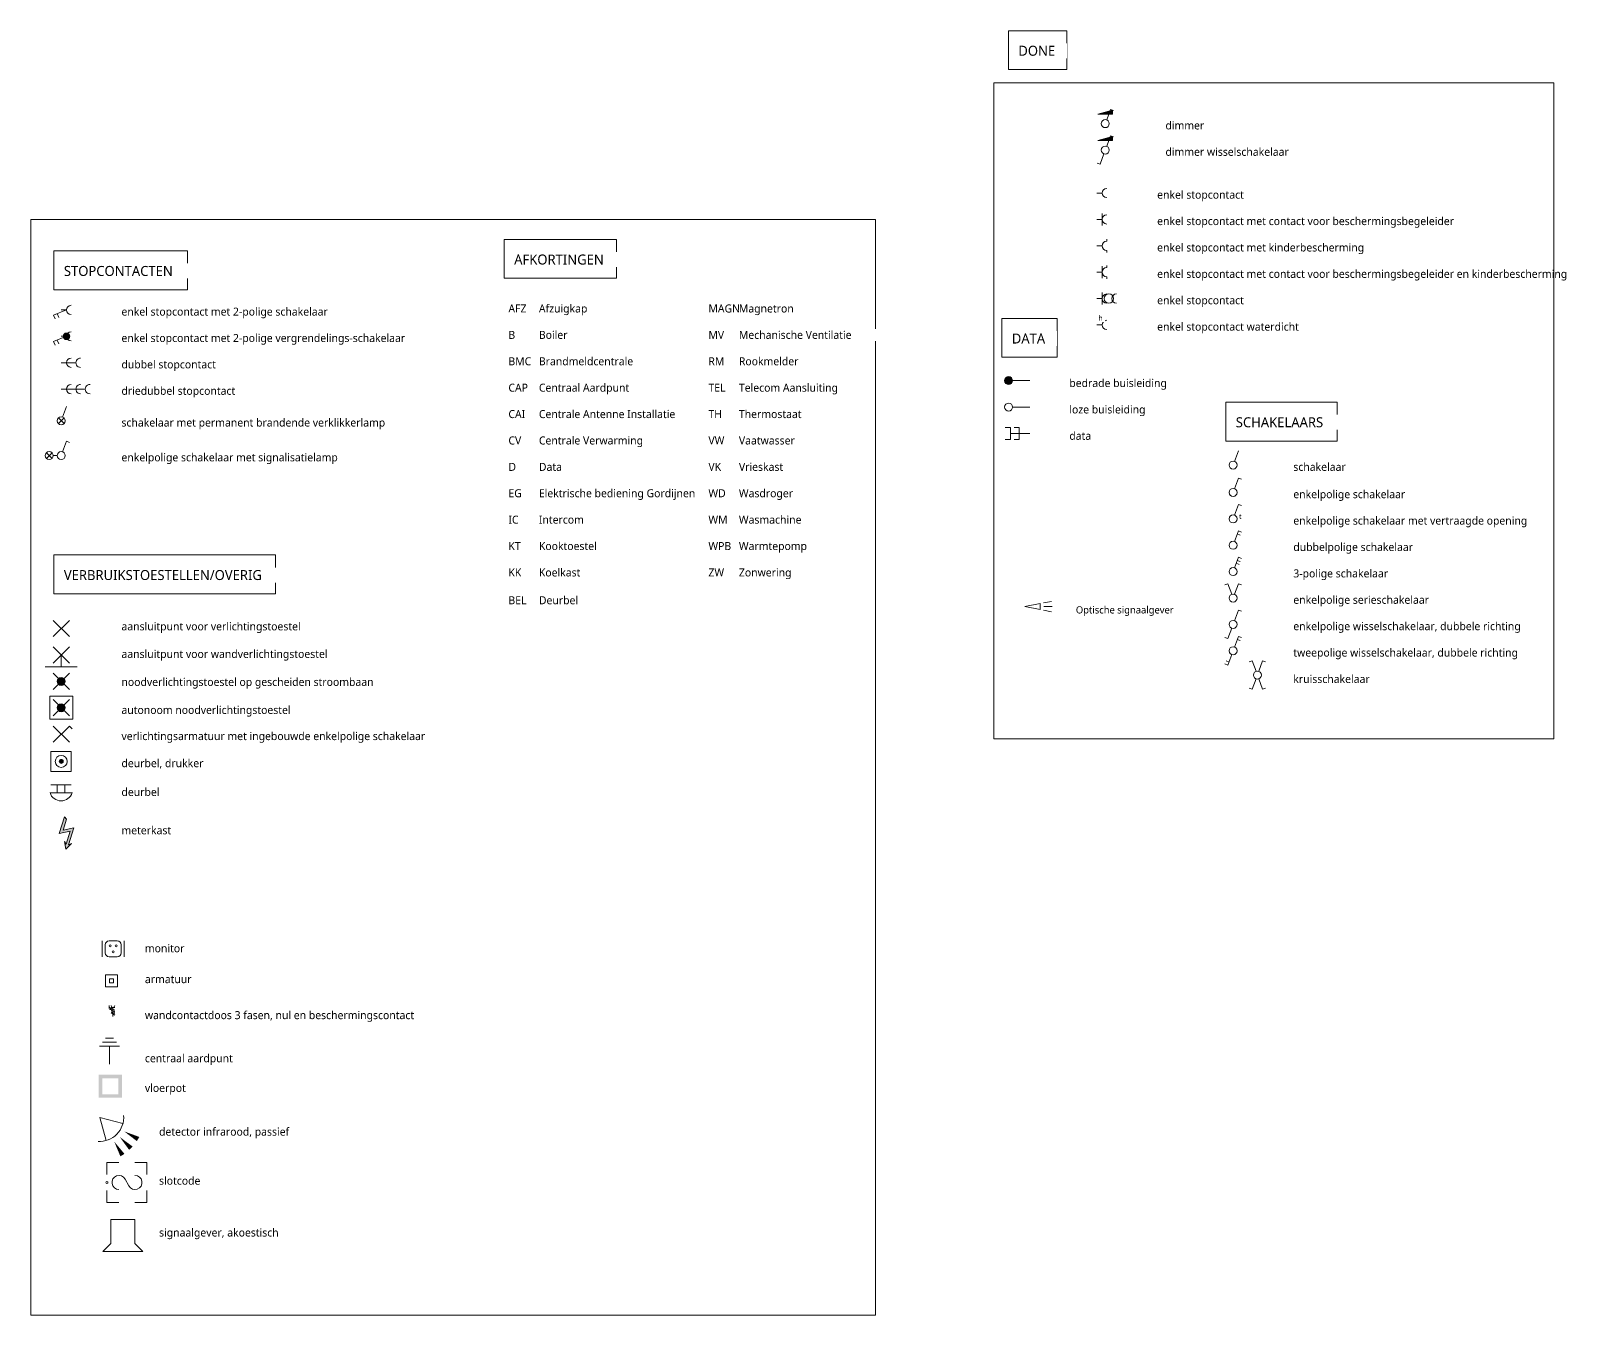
# Model space of a CAD drawing. Header units: millimetres. Extents: x -676 to 45632, y 1192 to 31170.
# Drawn here: x 26438 to 45632, y 15109 to 31170 of the extents above; entities that cross this region are included whole.
import ezdxf

# ---------------------------------------------------------------- set-up
doc = ezdxf.new("R2010")
doc.units = ezdxf.units.MM
for name, color, linetype, lineweight in [('A--L$8--_Hulplijnen', 1, 'Continuous', 13), ('A--LD003_Detailpen002', 2, 'Continuous', 18), ('A--M$1--_Algemeen', 1, 'Continuous', 18), ('A--T$1--_Algemeen', 2, 'Continuous', 13)]:
    doc.layers.add(name, color=color, linetype=linetype, lineweight=lineweight)
doc.styles.add('Segoe UI', font='segoeui.ttf', dxfattribs={"height": 100})
doc.styles.add('Segoe UI_1', font='segoeui.ttf', dxfattribs={"height": 65})
doc.styles.add('Segoe UI_2', font='segoeui.ttf', dxfattribs={"height": 125})
doc.styles.add('Segoe UI_3', font='segoeui.ttf', dxfattribs={"height": 90})

# ---------------------------------------------------------------- blocks, each defined once
blk = doc.blocks.new('NLRS_63_GA_stopcontact_symb - 1 stopcontact-525581-M_63_01_elektrarenvooi')
at = {"layer": 'A--M$1--_Algemeen'}
blk.add_line((-294, 13714), (-227, 13714), dxfattribs=at)
blk.add_arc((-169, 13714), 58.1, 92.3251, 267.6749, dxfattribs=at)
blk = doc.blocks.new('NLRS_63_GA_stopcontact_symb - 1 stopcontact beschermingsbegeleider-525586-M_63_01_elektrarenvooi')
at = {"layer": 'A--M$1--_Algemeen'}
for p, q in [((-227, 13309), (-227, 13459)), ((-294, 13384), (-227, 13384))]:
    blk.add_line(p, q, dxfattribs=at)
blk.add_arc((-169, 13384), 58.1, 92.3251, 267.6749, dxfattribs=at)
blk = doc.blocks.new('NLRS_63_GA_stopcontact_symb - 1 stopcontact kinderbescherming-525585-M_63_01_elektrarenvooi')
at = {"layer": 'A--M$1--_Algemeen'}
for p, q in [((-294, 13054), (-227, 13054)), ((-171, 13112), (-171, 13137)), ((-171, 12996), (-171, 12971))]:
    blk.add_line(p, q, dxfattribs=at)
blk.add_arc((-169, 13054), 58.1, 92.3251, 267.6749, dxfattribs=at)
blk = doc.blocks.new('NLRS_63_GA_stopcontact_symb - 1 stopcontact met kinderbesc met beschermbev_-525587-M_63_01_elektrarenvooi')
at = {"layer": 'A--M$1--_Algemeen'}
for p, q in [((-294, 12724), (-227, 12724)), ((-227, 12649), (-227, 12799)), ((-171, 12782), (-171, 12807)), ((-171, 12666), (-171, 12641))]:
    blk.add_line(p, q, dxfattribs=at)
blk.add_arc((-169, 12724), 58.1, 92.3251, 267.6749, dxfattribs=at)
blk = doc.blocks.new('NLRS_63_GA_stopcontact_symb - 1 stopcontact met beschermingstransformator-525589-M_63_01_elektrarenvooi')
at = {"layer": 'A--M$1--_Algemeen'}
for p, q in [((-294, 12394), (-227, 12394)), ((-294, 12394), (-227, 12394)), ((-227, 12319), (-227, 12469))]:
    blk.add_line(p, q, dxfattribs=at)
blk.add_circle((-144, 12394), 58.1, dxfattribs=at)
for centre, start, end in [((-169, 12394), 92.3251, 267.6749), ((-49, 12394), 91.4869, 268.5131)]:
    blk.add_arc(centre, 58.1, start, end, dxfattribs=at)
blk = doc.blocks.new('NLRS_63_GA_stopcontact_symb - 1 stopcontact waterdicht-525584-M_63_01_elektrarenvooi')
at = {"layer": 'A--M$1--_Algemeen'}
blk.add_line((-294, 12064), (-227, 12064), dxfattribs=at)
blk.add_arc((-169, 12064), 58.1, 92.3251, 267.6749, dxfattribs=at)
at = {"layer": 'A--M$1--_Algemeen', "lineweight": 13, "insert": (-275, 12184), "char_height": 65, "width": 64.13, "attachment_point": 1, "style": 'Segoe UI_1', "bg_fill": 3, "box_fill_scale": 1.25, "bg_fill_color": 9, "bg_fill_true_color": 13158600, "bg_fill_transparency": 0}
blk.add_mtext('h', dxfattribs=at)
blk = doc.blocks.new('NLRS_63_GA_stopcontact_symb - 1 stopcontact met 2 polige schakelaar-525588-M_63_01_elektrarenvooi')
at = {"layer": 'A--M$1--_Algemeen'}
for p, q in [((-227, 11734), (-390, 11669)), ((-294, 11734), (-227, 11734)), ((-390, 11669), (-371, 11622)), ((-343, 11688), (-325, 11641))]:
    blk.add_line(p, q, dxfattribs=at)
blk.add_arc((-169, 11734), 58.1, 92.3251, 267.6749, dxfattribs=at)
blk = doc.blocks.new('NLRS_63_GA_stopcontact_symb - 1 stopcontact met 2-polige vergrendelingsschakelaar-525590-M_63_01_elektrarenvooi')
at = {"layer": 'A--M$1--_Algemeen', "lineweight": 5}
h = blk.add_hatch(color=256, dxfattribs=at)
edge = h.paths.add_edge_path()
edge.add_arc((-227, 11404), 41.1, 0, 180)
edge.add_arc((-227, 11404), 41.1, 180, 360)
at = {"layer": 'A--M$1--_Algemeen'}
for p, q in [((-227, 11404), (-390, 11339)), ((-390, 11339), (-371, 11292)), ((-343, 11358), (-325, 11311)), ((-294, 11404), (-227, 11404))]:
    blk.add_line(p, q, dxfattribs=at)
for centre, radius, start, end in [((-227, 11404), 41.1, 360, 180), ((-227, 11404), 41.1, 180, 360), ((-169, 11404), 58.1, 92.3251, 267.6749)]:
    blk.add_arc(centre, radius, start, end, dxfattribs=at)
blk = doc.blocks.new('NLRS_63_GA_stopcontact_symb - 2 stopcontacten-525582-M_63_01_elektrarenvooi')
at = {"layer": 'A--M$1--_Algemeen'}
for p, q in [((-294, 11074), (-227, 11074)), ((-227, 11074), (-111, 11074))]:
    blk.add_line(p, q, dxfattribs=at)
for centre, start, end in [((-169, 11074), 92.3251, 267.6749), ((-52, 11074), 88.8955, 271.1045)]:
    blk.add_arc(centre, 58.1, start, end, dxfattribs=at)
blk = doc.blocks.new('NLRS_63_GA_stopcontact_symb - 3 stopcontacten-525583-M_63_01_elektrarenvooi')
at = {"layer": 'A--M$1--_Algemeen'}
for p, q in [((-294, 10744), (-227, 10744)), ((-227, 10744), (-111, 10744)), ((-111, 10744), (6, 10744))]:
    blk.add_line(p, q, dxfattribs=at)
for centre, start, end in [((-169, 10744), 92.3251, 267.6749), ((-52, 10744), 88.8955, 271.1045), ((64, 10744), 87.594, 272.406)]:
    blk.add_arc(centre, 58.1, start, end, dxfattribs=at)
blk = doc.blocks.new('NLRS_63_GA_schakelaar_symb - 1 schakelaar-525591-M_63_01_elektrarenvooi')
at = {"layer": 'A--M$1--_Algemeen'}
blk.add_line((-277, 9561), (-229, 9693), dxfattribs=at)
blk.add_circle((-294, 9514), 50, dxfattribs=at)
blk = doc.blocks.new('NLRS_63_GA_schakelaar_symb - 2 schakelaar met permanente verklikkerlamp-525593-M_63_01_elektrarenvooi')
at = {"layer": 'A--M$1--_Algemeen'}
for p, q in [((-329, 9220), (-258, 9149)), ((-258, 9220), (-329, 9149)), ((-277, 9231), (-229, 9363))]:
    blk.add_line(p, q, dxfattribs=at)
blk.add_circle((-294, 9184), 50, dxfattribs=at)
blk = doc.blocks.new('NLRS_63_GA_schakelaar_symb - 3 enkelpolige schakelaar-525595-M_63_01_elektrarenvooi')
at = {"layer": 'A--M$1--_Algemeen'}
for p, q in [((-277, 8901), (-229, 9033)), ((-229, 9033), (-191, 9019))]:
    blk.add_line(p, q, dxfattribs=at)
blk.add_circle((-294, 8854), 50, dxfattribs=at)
blk = doc.blocks.new('NLRS_63_GA_schakelaar_symb - 4 enkelpolige schakelaar met vertraagde_opening-525597-M_63_01_elektrarenvooi')
at = {"layer": 'A--M$1--_Algemeen'}
for p, q in [((-277, 8571), (-229, 8703)), ((-229, 8703), (-191, 8689))]:
    blk.add_line(p, q, dxfattribs=at)
blk.add_circle((-294, 8524), 50, dxfattribs=at)
at = {"layer": 'A--M$1--_Algemeen', "lineweight": 13, "insert": (-220, 8588), "char_height": 65, "width": 40.08, "attachment_point": 1, "style": 'Segoe UI_1', "bg_fill": 3, "box_fill_scale": 1.25, "bg_fill_color": 9, "bg_fill_true_color": 13158600, "bg_fill_transparency": 0}
blk.add_mtext('t', dxfattribs=at)
blk = doc.blocks.new('NLRS_63_GA_schakelaar_symb - 5 tweepolige schakelaar-525599-M_63_01_elektrarenvooi')
at = {"layer": 'A--M$1--_Algemeen'}
for p, q in [((-277, 8241), (-229, 8373)), ((-243, 8335), (-205, 8322)), ((-229, 8373), (-191, 8359))]:
    blk.add_line(p, q, dxfattribs=at)
blk.add_circle((-294, 8194), 50, dxfattribs=at)
blk = doc.blocks.new('NLRS_63_GA_schakelaar_symb - 6 driepolige schakelaar-525601-M_63_01_elektrarenvooi')
at = {"layer": 'A--M$1--_Algemeen'}
for p, q in [((-277, 7911), (-229, 8043)), ((-256, 7968), (-219, 7954)), ((-243, 8005), (-205, 7992)), ((-229, 8043), (-191, 8029))]:
    blk.add_line(p, q, dxfattribs=at)
blk.add_circle((-294, 7864), 50, dxfattribs=at)
blk = doc.blocks.new('NLRS_63_GA_schakelaar_symb - 7 enkelpolige serieschakelaar-525614-M_63_01_elektrarenvooi')
at = {"layer": 'A--M$1--_Algemeen'}
for p, q in [((-359, 7713), (-396, 7699)), ((-311, 7581), (-359, 7713)), ((-277, 7581), (-229, 7713)), ((-229, 7713), (-191, 7699))]:
    blk.add_line(p, q, dxfattribs=at)
blk.add_circle((-294, 7534), 50, dxfattribs=at)
blk = doc.blocks.new('NLRS_63_GA_schakelaar_symb - 8 enkelpolige wisselschakelaar dubbele richting-525603-M_63_01_elektrarenvooi')
at = {"layer": 'A--M$1--_Algemeen'}
for p, q in [((-277, 7251), (-229, 7383)), ((-229, 7383), (-191, 7369)), ((-311, 7157), (-359, 7026)), ((-359, 7026), (-396, 7040))]:
    blk.add_line(p, q, dxfattribs=at)
blk.add_circle((-294, 7204), 50, dxfattribs=at)
blk = doc.blocks.new('NLRS_63_GA_schakelaar_symb - 9 tweepolige wisselschakelaar_ dubbele richting-525605-M_63_01_elektrarenvooi')
at = {"layer": 'A--M$1--_Algemeen'}
for p, q in [((-277, 6921), (-229, 7053)), ((-243, 7015), (-205, 7002)), ((-229, 7053), (-191, 7039)), ((-345, 6733), (-383, 6747)), ((-311, 6827), (-359, 6696)), ((-359, 6696), (-396, 6710))]:
    blk.add_line(p, q, dxfattribs=at)
blk.add_circle((-294, 6874), 50, dxfattribs=at)
blk = doc.blocks.new('NLRS_63_GA_schakelaar_symb - 10 kruisschakelaar-525607-M_63_01_elektrarenvooi')
at = {"layer": 'A--M$1--_Algemeen'}
for p, q in [((-56, 6750), (-94, 6736)), ((-8, 6618), (-56, 6750)), ((26, 6618), (74, 6750)), ((74, 6750), (111, 6736)), ((-56, 6393), (-94, 6407)), ((-8, 6525), (-56, 6393)), ((26, 6525), (74, 6393)), ((74, 6393), (111, 6407))]:
    blk.add_line(p, q, dxfattribs=at)
blk.add_circle((9, 6571), 50, dxfattribs=at)
blk = doc.blocks.new('NLRS_63_GA_schakelaar_symb - 11 enkelpolige schakelaar met signalisatielamp-525609-M_63_01_elektrarenvooi')
at = {"layer": 'A--M$1--_Algemeen'}
for p, q in [((-277, 6261), (-229, 6393)), ((-229, 6393), (-191, 6379)), ((-479, 6250), (-408, 6179)), ((-408, 6250), (-479, 6179)), ((-344, 6214), (-394, 6214))]:
    blk.add_line(p, q, dxfattribs=at)
for centre in [(-444, 6214), (-294, 6214)]:
    blk.add_circle(centre, 50, dxfattribs=at)
blk = doc.blocks.new('NLRS_63_GA_schakelaar_symb - 12 dimmer-525611-M_63_01_elektrarenvooi')
at = {"layer": 'A--M$1--_Algemeen', "lineweight": 5}
blk.add_hatch(color=256, dxfattribs=at).paths.add_polyline_path([(-204, 6002), (-389, 6002), (-204, 6052)])
at = {"layer": 'A--M$1--_Algemeen'}
for p, q in [((-204, 6052), (-389, 6002)), ((-389, 6002), (-204, 6002)), ((-277, 5931), (-229, 6063)), ((-229, 6063), (-191, 6049)), ((-204, 6002), (-204, 6052))]:
    blk.add_line(p, q, dxfattribs=at)
blk.add_circle((-294, 5884), 50, dxfattribs=at)
blk = doc.blocks.new('NLRS_63_GA_lichtpunt_symbool1 - 1 verlichtingstoestel 2-525616-M_63_01_elektrarenvooi')
at = {"layer": 'A--M$1--_Algemeen'}
for p, q in [((-192, 4118), (-396, 4321)), ((-396, 4118), (-192, 4321))]:
    blk.add_line(p, q, dxfattribs=at)
blk = doc.blocks.new('NLRS_63_GA_lichtpunt_symbool1 - 2 wandverlichtingstoestel 2-525617-M_63_01_elektrarenvooi')
at = {"layer": 'A--M$1--_Algemeen'}
for p, q in [((-192, 3788), (-396, 3991)), ((-396, 3788), (-192, 3991)), ((-294, 3740), (-294, 3889)), ((-494, 3740), (-94, 3740))]:
    blk.add_line(p, q, dxfattribs=at)
blk = doc.blocks.new('NLRS_63_GA_lichtpunt_symbool1 - 3 noodverlichting 2-525618-M_63_01_elektrarenvooi')
at = {"layer": 'A--M$1--_Algemeen', "lineweight": 5}
h = blk.add_hatch(color=256, dxfattribs=at)
edge = h.paths.add_edge_path()
edge.add_arc((-294, 3559), 50, 360, 540)
edge.add_arc((-294, 3559), 50, 180, 360)
at = {"layer": 'A--M$1--_Algemeen'}
for p, q in [((-192, 3458), (-396, 3661)), ((-396, 3458), (-192, 3661))]:
    blk.add_line(p, q, dxfattribs=at)
for start, end in [(360, 180), (180, 360)]:
    blk.add_arc((-294, 3559), 50, start, end, dxfattribs=at)
blk = doc.blocks.new('NLRS_63_GA_lichtpunt_symbool1 - 4 noodverlichting autonoom 2-525619-M_63_01_elektrarenvooi')
at = {"layer": 'A--M$1--_Algemeen', "lineweight": 5}
h = blk.add_hatch(color=256, dxfattribs=at)
edge = h.paths.add_edge_path()
edge.add_arc((-294, 3229), 50, 360, 540)
edge.add_arc((-294, 3229), 50, 180, 360)
at = {"layer": 'A--M$1--_Algemeen'}
for p, q in [((-438, 3373), (-150, 3373)), ((-438, 3085), (-438, 3373)), ((-192, 3128), (-396, 3331)), ((-396, 3128), (-192, 3331)), ((-150, 3373), (-150, 3085)), ((-150, 3085), (-438, 3085))]:
    blk.add_line(p, q, dxfattribs=at)
for start, end in [(360, 180), (180, 360)]:
    blk.add_arc((-294, 3229), 50, start, end, dxfattribs=at)
blk = doc.blocks.new('NLRS_63_GA_lichtpunt_symbool1 - 5 verlichtingstoestel met enkelpol_ schak_ 2-525620-M_63_01_elektrarenvooi')
at = {"layer": 'A--M$1--_Algemeen'}
for p, q in [((-192, 2798), (-396, 3001)), ((-396, 2798), (-192, 3001)), ((-157, 2966), (-192, 3001))]:
    blk.add_line(p, q, dxfattribs=at)
blk = doc.blocks.new('NLRS_63_GA_aansluitpunt - 1 bedrade buisleiding-525623-M_63_01_elektrarenvooi')
at = {"layer": 'A--M$1--_Algemeen', "lineweight": 13}
h = blk.add_hatch(color=256, dxfattribs=at)
edge = h.paths.add_edge_path()
edge.add_arc((5299, 11751), 50, 90, 270)
edge.add_arc((5299, 11751), 50, 270, 450)
at = {"layer": 'A--M$1--_Algemeen'}
blk.add_line((5564, 11751), (5349, 11751), dxfattribs=at)
for start, end in [(90, 270), (270, 90)]:
    blk.add_arc((5299, 11751), 50, start, end, dxfattribs=at)
blk = doc.blocks.new('NLRS_63_GA_aansluitpunt - 2 loze buisleiding-525624-M_63_01_elektrarenvooi')
at = {"layer": 'A--M$1--_Algemeen'}
blk.add_line((5564, 11421), (5349, 11421), dxfattribs=at)
for start, end in [(90, 270), (270, 90)]:
    blk.add_arc((5299, 11421), 50, start, end, dxfattribs=at)
blk = doc.blocks.new('NLRS_63_GA_aansluitpunt - 3 data 2-voudig-525671-M_63_01_elektrarenvooi')
at = {"layer": 'A--M$1--_Algemeen'}
for p, q in [((5323, 11166), (5258, 11166)), ((5323, 11016), (5323, 11166)), ((5432, 11166), (5367, 11166)), ((5432, 11016), (5432, 11166)), ((5258, 11016), (5323, 11016)), ((5564, 11091), (5323, 11091)), ((5564, 11091), (5349, 11091)), ((5367, 11016), (5432, 11016))]:
    blk.add_line(p, q, dxfattribs=at)
blk = doc.blocks.new('NLRS_63_GA_schakelaar_symb - 13 dimmer wisselschakelaar-525621-M_63_01_elektrarenvooi')
at = {"layer": 'A--M$1--_Algemeen', "lineweight": 5}
blk.add_hatch(color=256, dxfattribs=at).paths.add_polyline_path([(-204, 5672), (-389, 5672), (-204, 5722)])
at = {"layer": 'A--M$1--_Algemeen'}
for p, q in [((-204, 5722), (-389, 5672)), ((-389, 5672), (-204, 5672)), ((-277, 5601), (-229, 5733)), ((-229, 5733), (-191, 5719)), ((-204, 5672), (-204, 5722)), ((-359, 5376), (-396, 5390)), ((-311, 5507), (-359, 5376))]:
    blk.add_line(p, q, dxfattribs=at)
blk.add_circle((-294, 5554), 50, dxfattribs=at)
blk = doc.blocks.new('NLRS_63_GA_bel - drukker-525680-M_63_01_elektrarenvooi')
at = {"layer": 'A--M$1--_Algemeen', "lineweight": 13}
h = blk.add_hatch(color=256, dxfattribs=at)
edge = h.paths.add_edge_path()
edge.add_arc((-294, 2559), 25, 0, 180)
edge.add_arc((-294, 2559), 25, 180, 360)
at = {"layer": 'A--M$1--_Algemeen'}
for p, q in [((-423, 2684), (-169, 2684)), ((-423, 2434), (-423, 2684)), ((-169, 2684), (-169, 2434)), ((-169, 2434), (-423, 2434))]:
    blk.add_line(p, q, dxfattribs=at)
blk.add_circle((-294, 2559), 75, dxfattribs=at)
for start, end in [(360, 180), (180, 360)]:
    blk.add_arc((-294, 2559), 25, start, end, dxfattribs=at)
blk = doc.blocks.new('NLRS_63_GA_bel - schel-525682-M_63_01_elektrarenvooi')
at = {"layer": 'A--M$1--_Algemeen'}
for p, q in [((-158, 2167), (-433, 2167)), ((-423, 2264), (-296, 2264)), ((-344, 2167), (-344, 2264)), ((-169, 2264), (-296, 2264)), ((-248, 2167), (-248, 2264))]:
    blk.add_line(p, q, dxfattribs=at)
blk.add_arc((-296, 2209), 144, 196.7095, 343.2905, dxfattribs=at)
blk = doc.blocks.new('NLRS_63_GA_meterkast - Type 1-525684-M_63_01_elektrarenvooi')
at = {"layer": 'A--M$1--_Algemeen', "lineweight": 13}
blk.add_hatch(color=256, dxfattribs=at).paths.add_polyline_path([(-252, 1559), (-231, 1524), (-182, 1687), (-318, 1658), (-254, 1867), (-228, 1836), (-270, 1699), (-138, 1727), (-203, 1515), (-166, 1533), (-235, 1462)])
at = {"layer": 'A--M$1--_Algemeen'}
for p, q in [((-254, 1867), (-318, 1658)), ((-270, 1699), (-228, 1836)), ((-228, 1836), (-254, 1867)), ((-318, 1658), (-182, 1687)), ((-138, 1727), (-270, 1699)), ((-252, 1559), (-235, 1462)), ((-231, 1524), (-252, 1559)), ((-182, 1687), (-231, 1524)), ((-203, 1515), (-138, 1727)), ((-235, 1462), (-166, 1533)), ((-166, 1533), (-203, 1515))]:
    blk.add_line(p, q, dxfattribs=at)
blk = doc.blocks.new('NLRS_63_EF_bewegingsdetector_symbool - Type 1-525705-M_63_01_elektrarenvooi')
at = {"layer": 'A--M$1--_Algemeen'}
for p, q in [((38864, 23970), (39054, 24007)), ((39054, 23933), (39054, 24007)), ((39099, 24015), (39199, 24035)), ((38864, 23970), (39054, 23933)), ((39099, 23924), (39199, 23905)), ((39103, 23970), (39205, 23970))]:
    blk.add_line(p, q, dxfattribs=at)

msp = doc.modelspace()

# ---------------------------------------------------------------- hatches: boundary and pattern name
at = {"layer": 'A--LD003_Detailpen002'}
h = msp.add_hatch(color=7, dxfattribs=at)
h.paths.add_polyline_path([(27577, 17829), (27577, 18119), (27287, 18119), (27287, 17829)])
h.paths.add_polyline_path([(27532, 17874), (27332, 17874), (27332, 18074), (27532, 18074)])
for points in [[(27559, 17097), (27610, 17127), (27482, 17280), (27551, 17115)], [(27668, 17178), (27712, 17219), (27551, 17338), (27607, 17261)], [(27765, 17287), (27795, 17339), (27607, 17408)]]:
    msp.add_hatch(color=7, dxfattribs=at).paths.add_polyline_path(points)

# ---------------------------------------------------------------- linework, layer by layer
at = {"layer": 'A--L$8--_Hulplijnen', "lineweight": 18}
for p, q in [((38477, 30518), (45477, 30518)), ((38477, 22318), (38477, 30518)), ((45477, 30518), (45477, 22318)), ((26438, 28809), (36998, 28809)), ((26438, 15109), (26438, 28809)), ((36998, 28809), (36998, 15109)), ((45477, 22318), (38477, 22318)), ((27332, 19791), (27332, 19591)), ((27419, 19791), (27519, 19791)), ((27607, 19591), (27607, 19791)), ((27369, 19641), (27369, 19741)), ((27519, 19591), (27419, 19591)), ((27569, 19741), (27569, 19641)), ((27371, 19364), (27521, 19364)), ((27371, 19214), (27371, 19364)), ((27521, 19214), (27371, 19214)), ((27421, 19314), (27471, 19314)), ((27421, 19264), (27421, 19314)), ((27471, 19264), (27421, 19264)), ((27471, 19314), (27471, 19264)), ((27521, 19364), (27521, 19214)), ((27420, 18981), (27420, 18943)), ((27420, 18962), (27488, 18923)), ((27443, 18959), (27488, 18959)), ((27488, 18908), (27443, 18934)), ((27488, 18893), (27443, 18919)), ((27488, 18878), (27443, 18904)), ((27488, 18863), (27443, 18889)), ((27465, 18846), (27465, 18959)), ((27546, 18476), (27296, 18476)), ((27509, 18526), (27334, 18526)), ((27471, 18576), (27371, 18576)), ((27421, 18476), (27421, 18251)), ((27381, 17294), (27300, 17583)), ((27300, 17583), (27591, 17508)), ((27541, 17020), (27391, 17020)), ((27391, 17020), (27391, 16870)), ((27891, 17020), (27741, 17020)), ((27891, 16870), (27891, 17020)), ((27664, 16727), (27617, 16812)), ((27391, 16670), (27391, 16520)), ((27391, 16520), (27541, 16520)), ((27741, 16520), (27891, 16520)), ((27891, 16520), (27891, 16670)), ((27441, 16008), (27441, 16308)), ((27441, 16308), (27741, 16308)), ((27741, 16308), (27741, 16008)), ((27341, 15908), (27441, 16008)), ((27741, 16008), (27841, 15908)), ((27841, 15908), (27341, 15908)), ((36998, 15109), (26438, 15109))]:
    msp.add_line(p, q, dxfattribs=at)
for centre, radius in [((27436, 18938), 7.5), ((27391, 16770), 12.5)]:
    msp.add_circle(centre, radius, dxfattribs=at)
for centre, radius, start, end in [((27419, 19741), 50, 90, 180), ((27519, 19741), 50, 0, 90), ((27419, 19641), 50, 180, 270), ((27432, 19728), 12.5, 90, 270), ((27432, 19728), 12.5, 270, 90), ((27470, 19653), 12.5, 90, 270), ((27470, 19653), 12.5, 270, 90), ((27507, 19728), 12.5, 90, 270), ((27507, 19728), 12.5, 270, 90), ((27519, 19641), 50, 270, 0), ((27436, 18938), 3.75, 0, 180), ((27436, 18938), 3.75, 180, 0), ((27465, 18981), 22.5, 180, 0), ((27300, 17583), 300, 266.0609, 5.0034), ((27541, 16770), 87.5, 28.955, 270), ((27741, 16770), 87.5, 208.955, 90)]:
    msp.add_arc(centre, radius, start, end, dxfattribs=at)
at = {"layer": 'A--T$1--_Algemeen', "color": 176, "flags": 128}
for points in [[(38658, 31170), (39388, 31170), (39388, 30685), (38658, 30685)], [(26727, 28417), (28399, 28417), (28399, 27932), (26727, 27932)], [(32356, 28560), (33761, 28560), (33761, 28075), (32356, 28075)], [(38576, 27573), (39270, 27573), (39270, 27088), (38576, 27088)], [(41376, 26525), (42767, 26525), (42767, 26040), (41376, 26040)], [(26727, 24616), (29497, 24616), (29497, 24131), (26727, 24131)]]:
    msp.add_lwpolyline(points, close=True, dxfattribs=at)

# ---------------------------------------------------------------- block references
at = {"layer": 'A--M$1--_Algemeen'}
for name, p in [('NLRS_63_GA_schakelaar_symb - 12 dimmer-525611-M_63_01_elektrarenvooi', (40164, 24124)), ('NLRS_63_GA_schakelaar_symb - 13 dimmer wisselschakelaar-525621-M_63_01_elektrarenvooi', (40164, 24124)), ('NLRS_63_GA_stopcontact_symb - 1 stopcontact-525581-M_63_01_elektrarenvooi', (40059, 15427)), ('NLRS_63_GA_stopcontact_symb - 1 stopcontact beschermingsbegeleider-525586-M_63_01_elektrarenvooi', (40059, 15427)), ('NLRS_63_GA_stopcontact_symb - 1 stopcontact kinderbescherming-525585-M_63_01_elektrarenvooi', (40059, 15427)), ('NLRS_63_GA_stopcontact_symb - 1 stopcontact met kinderbesc met beschermbev_-525587-M_63_01_elektrarenvooi', (40059, 15427)), ('NLRS_63_GA_stopcontact_symb - 1 stopcontact met beschermingstransformator-525589-M_63_01_elektrarenvooi', (40059, 15427)), ('NLRS_63_GA_stopcontact_symb - 1 stopcontact met 2 polige schakelaar-525588-M_63_01_elektrarenvooi', (27113, 15945)), ('NLRS_63_GA_stopcontact_symb - 1 stopcontact met 2-polige vergrendelingsschakelaar-525590-M_63_01_elektrarenvooi', (27113, 15945)), ('NLRS_63_GA_stopcontact_symb - 2 stopcontacten-525582-M_63_01_elektrarenvooi', (27113, 15945)), ('NLRS_63_GA_stopcontact_symb - 3 stopcontacten-525583-M_63_01_elektrarenvooi', (27113, 15945)), ('NLRS_63_GA_aansluitpunt - 1 bedrade buisleiding-525623-M_63_01_elektrarenvooi', (33362, 15044)), ('NLRS_63_GA_aansluitpunt - 2 loze buisleiding-525624-M_63_01_elektrarenvooi', (33362, 15044)), ('NLRS_63_GA_schakelaar_symb - 2 schakelaar met permanente verklikkerlamp-525593-M_63_01_elektrarenvooi', (27113, 17109)), ('NLRS_63_GA_aansluitpunt - 3 data 2-voudig-525671-M_63_01_elektrarenvooi', (33362, 15044)), ('NLRS_63_GA_schakelaar_symb - 11 enkelpolige schakelaar met signalisatielamp-525609-M_63_01_elektrarenvooi', (27113, 19644)), ('NLRS_63_GA_schakelaar_symb - 1 schakelaar-525591-M_63_01_elektrarenvooi', (41762, 16225)), ('NLRS_63_GA_schakelaar_symb - 3 enkelpolige schakelaar-525595-M_63_01_elektrarenvooi', (41762, 16543)), ('NLRS_63_GA_schakelaar_symb - 5 tweepolige schakelaar-525599-M_63_01_elektrarenvooi', (41762, 16543)), ('NLRS_63_GA_schakelaar_symb - 6 driepolige schakelaar-525601-M_63_01_elektrarenvooi', (41762, 16543)), ('NLRS_63_GA_schakelaar_symb - 7 enkelpolige serieschakelaar-525614-M_63_01_elektrarenvooi', (41762, 16543)), ('NLRS_63_EF_bewegingsdetector_symbool - Type 1-525705-M_63_01_elektrarenvooi', (0, 0)), ('NLRS_63_GA_schakelaar_symb - 8 enkelpolige wisselschakelaar dubbele richting-525603-M_63_01_elektrarenvooi', (41762, 16543)), ('NLRS_63_GA_lichtpunt_symbool1 - 1 verlichtingstoestel 2-525616-M_63_01_elektrarenvooi', (27113, 19476)), ('NLRS_63_GA_lichtpunt_symbool1 - 2 wandverlichtingstoestel 2-525617-M_63_01_elektrarenvooi', (27113, 19476)), ('NLRS_63_GA_schakelaar_symb - 9 tweepolige wisselschakelaar_ dubbele richting-525605-M_63_01_elektrarenvooi', (41762, 16543)), ('NLRS_63_GA_schakelaar_symb - 10 kruisschakelaar-525607-M_63_01_elektrarenvooi', (41762, 16543)), ('NLRS_63_GA_lichtpunt_symbool1 - 3 noodverlichting 2-525618-M_63_01_elektrarenvooi', (27113, 19476)), ('NLRS_63_GA_lichtpunt_symbool1 - 4 noodverlichting autonoom 2-525619-M_63_01_elektrarenvooi', (27113, 19476)), ('NLRS_63_GA_lichtpunt_symbool1 - 5 verlichtingstoestel met enkelpol_ schak_ 2-525620-M_63_01_elektrarenvooi', (27113, 19476)), ('NLRS_63_GA_bel - drukker-525680-M_63_01_elektrarenvooi', (27113, 19476)), ('NLRS_63_GA_bel - schel-525682-M_63_01_elektrarenvooi', (27113, 19476)), ('NLRS_63_GA_meterkast - Type 1-525684-M_63_01_elektrarenvooi', (27113, 19476))]:
    msp.add_blockref(name, p, dxfattribs=at)
at = {"layer": 'A--M$1--_Algemeen', "lineweight": 13}
for name, p in [('NLRS_63_GA_stopcontact_symb - 1 stopcontact waterdicht-525584-M_63_01_elektrarenvooi', (40059, 15427)), ('NLRS_63_GA_schakelaar_symb - 4 enkelpolige schakelaar met vertraagde_opening-525597-M_63_01_elektrarenvooi', (41762, 16543))]:
    msp.add_blockref(name, p, dxfattribs=at)

# ---------------------------------------------------------------- texts
at = {"layer": 'A--M$1--_Algemeen', "lineweight": 13, "char_height": 100, "attachment_point": 1, "style": 'Segoe UI', "bg_fill": 3, "box_fill_scale": 1.25, "bg_fill_color": 9, "bg_fill_true_color": 13158600, "bg_fill_transparency": 0}
for s, insert, width in [('AFZ', (32409, 27747), 296.62), ('MAGN', (34909, 27747), 517.09), ('B', (32409, 27417), 100.21), ('Boiler', (32790, 27417), 428.9), ('MV', (34909, 27417), 264.56), ('BMC', (32409, 27087), 364.77), ('RM', (34909, 27087), 260.55), ('CAP', (32409, 26757), 316.67), ('TEL', (34909, 26757), 260.55), ('CAI', (32409, 26427), 264.56), ('Thermostaat', (35290, 26427), 954.01), ('CV', (32409, 26097), 216.46), ('Centrale Verwarming', (32790, 26097), 1591.35), ('VW', (34909, 26097), 268.57), ('D', (32409, 25767), 120.25), ('Data', (32790, 25767), 356.75), ('VK', (34909, 25767), 208.44), ('Vrieskast', (35290, 25767), 673.42), ('EG', (32409, 25437), 208.44), ('WD', (34909, 25437), 280.59), ('IC', (32409, 25107), 152.32), ('Intercom', (32790, 25107), 677.43), ('WM', (34909, 25107), 316.67), ('KT', (32409, 24777), 192.4), ('Kooktoestel', (32790, 24777), 893.88), ('WPB', (34909, 24777), 356.75), ('KK', (32409, 24447), 200.42), ('Koelkast', (32790, 24447), 633.33), ('ZW', (34909, 24447), 260.55), ('BEL', (32409, 24099), 268.57)]:
    msp.add_mtext(s, dxfattribs=dict(at, insert=insert, width=width))
at = {"layer": 'A--T$1--_Algemeen', "color": 7, "attachment_point": 1}
for s, insert, char_height, width, style in [('dimmer', (40622, 30036), 100, 585.23, 'Segoe UI'), ('dimmer wisselschakelaar', (40622, 29706), 100, 1855.91, 'Segoe UI'), ('enkel stopcontact', (40518, 29170), 100, 1342.83, 'Segoe UI'), ('enkel stopcontact met contact voor beschermingsbegeleider', (40518, 28840), 100, 4577.64, 'Segoe UI'), ('enkel stopcontact met kinderbescherming', (40518, 28510), 100, 3174.68, 'Segoe UI'), ('enkel stopcontact met contact voor beschermingsbegeleider en kinderbescherming', (40518, 28180), 100, 6297.26, 'Segoe UI'), ('enkel stopcontact', (40518, 27850), 100, 1342.83, 'Segoe UI'), ('enkel stopcontact met 2-polige schakelaar', (27572, 27708), 100, 3198.73, 'Segoe UI'), ('enkel stopcontact waterdicht', (40518, 27520), 100, 2188.61, 'Segoe UI'), ('enkel stopcontact met 2-polige vergrendelings-schakelaar', (27572, 27378), 100, 4381.22, 'Segoe UI'), ('dubbel stopcontact', (27572, 27048), 100, 1471.1, 'Segoe UI'), ('driedubbel stopcontact', (27572, 26718), 100, 1759.7, 'Segoe UI'), ('bedrade buisleiding', (39420, 26815), 100, 1487.13, 'Segoe UI'), ('loze buisleiding', (39420, 26485), 100, 1166.46, 'Segoe UI'), ('schakelaar met permanent brandende verklikkerlamp', (27572, 26321), 100, 4008.44, 'Segoe UI'), ('data', (39420, 26155), 100, 336.71, 'Segoe UI'), ('enkelpolige schakelaar met signalisatielamp ', (27572, 25886), 100, 3343.04, 'Segoe UI'), ('schakelaar', (42220, 25767), 100, 785.65, 'Segoe UI'), ('enkelpolige schakelaar', (42220, 25425), 100, 1699.58, 'Segoe UI'), ('enkelpolige schakelaar met vertraagde opening', (42220, 25095), 100, 3579.53, 'Segoe UI'), ('dubbelpolige schakelaar', (42220, 24765), 100, 1827.85, 'Segoe UI'), ('3-polige schakelaar', (42220, 24435), 100, 1463.08, 'Segoe UI'), ('enkelpolige serieschakelaar', (42220, 24105), 100, 2048.31, 'Segoe UI'), ('Optische signaalgever', (39502, 23974), 90, 1567.3, 'Segoe UI_3'), ('aansluitpunt voor verlichtingstoestel', (27572, 23773), 100, 2741.77, 'Segoe UI'), ('enkelpolige wisselschakelaar, dubbele richting', (42220, 23775), 100, 3455.27, 'Segoe UI'), ('aansluitpunt voor wandverlichtingstoestel', (27572, 23428), 100, 3150.63, 'Segoe UI'), ('tweepolige wisselschakelaar, dubbele richting', (42220, 23445), 100, 3419.2, 'Segoe UI'), ('noodverlichtingstoestel op gescheiden stroombaan', (27572, 23078), 100, 3872.15, 'Segoe UI'), ('kruisschakelaar', (42220, 23115), 100, 1138.4, 'Segoe UI'), ('autonoom noodverlichtingstoestel', (27572, 22728), 100, 2601.48, 'Segoe UI'), ('verlichtingsarmatuur met ingebouwde enkelpolige schakelaar', (27572, 22401), 100, 4629.75, 'Segoe UI'), ('deurbel, drukker', (27572, 22062), 100, 1230.59, 'Segoe UI'), ('deurbel', (27572, 21702), 100, 573.21, 'Segoe UI'), ('meterkast', (27572, 21223), 100, 749.58, 'Segoe UI'), ('monitor', (27865, 19748), 100, 605.27, 'Segoe UI'), ('armatuur', (27865, 19362), 100, 697.47, 'Segoe UI'), ('wandcontactdoos 3 fasen, nul en beschermingscontact', (27865, 18912), 100, 4136.71, 'Segoe UI'), ('centraal aardpunt', (27865, 18373), 100, 1338.82, 'Segoe UI'), ('vloerpot', (27865, 18002), 100, 633.33, 'Segoe UI'), ('detector infrarood, passief', (28042, 17455), 100, 1980.17, 'Segoe UI'), ('slotcode', (28042, 16842), 100, 641.35, 'Segoe UI'), ('signaalgever, akoestisch', (28042, 16194), 100, 1811.81, 'Segoe UI')]:
    msp.add_mtext(s, dxfattribs=dict(at, insert=insert, char_height=char_height, width=width, style=style))

# ---------------------------------------------------------------- next in the draw order: texts
at = {"layer": 'A--M$1--_Algemeen', "lineweight": 13, "char_height": 100, "attachment_point": 1, "style": 'Segoe UI', "bg_fill": 3, "box_fill_scale": 1.25, "bg_fill_color": 9, "bg_fill_true_color": 13158600, "bg_fill_transparency": 0}
for s, insert, width in [('Afzuigkap', (32790, 27747), 749.58), ('Magnetron', (35290, 27747), 845.78), ('Mechanische Ventilatie', (35290, 27417), 1739.66), ('Brandmeldcentrale', (32790, 27087), 1423), ('Rookmelder', (35290, 27087), 913.92), ('Centraal Aardpunt', (32790, 26757), 1390.93), ('Telecom Aansluiting', (35290, 26757), 1527.21), ('Centrale Antenne Installatie', (32790, 26427), 2080.38), ('Vaatwasser', (35290, 26097), 849.79), ('Wasdroger', (35290, 25437), 829.75), ('Wasmachine', (35290, 25107), 958.02), ('Warmtepomp', (35290, 24777), 1054.22), ('Zonwering', (35290, 24447), 805.7), ('Deurbel', (32790, 24099), 593.25)]:
    msp.add_mtext(s, dxfattribs=dict(at, insert=insert, width=width))
at = {"layer": 'A--T$1--_Algemeen', "color": 176, "char_height": 125, "attachment_point": 1, "style": 'Segoe UI_2', "bg_fill": 3, "box_fill_scale": 1.25, "bg_fill_color": 9, "bg_fill_true_color": 13158600, "bg_fill_transparency": 0}
for s, insert, width in [('DONE', (38783, 30982), 577.21), ('STOPCONTACTEN', (26852, 28229), 1719.62), ('AFKORTINGEN', (32481, 28372), 1394.94), ('DATA', (38701, 27384), 533.12), ('SCHAKELAARS', (41501, 26337), 1378.9), ('VERBRUIKSTOESTELLEN/OVERIG', (26852, 24427), 3050.42)]:
    msp.add_mtext(s, dxfattribs=dict(at, insert=insert, width=width))

# ---------------------------------------------------------------- next in the draw order: texts
at = {"layer": 'A--M$1--_Algemeen', "lineweight": 13, "char_height": 100, "attachment_point": 1, "style": 'Segoe UI', "bg_fill": 3, "box_fill_scale": 1.25, "bg_fill_color": 9, "bg_fill_true_color": 13158600, "bg_fill_transparency": 0}
for s, insert, width in [('TH', (34909, 26427), 216.46), ('Elektrische bediening Gordijnen', (32790, 25437), 2385.02)]:
    msp.add_mtext(s, dxfattribs=dict(at, insert=insert, width=width))

doc.saveas('drawing.dxf')
